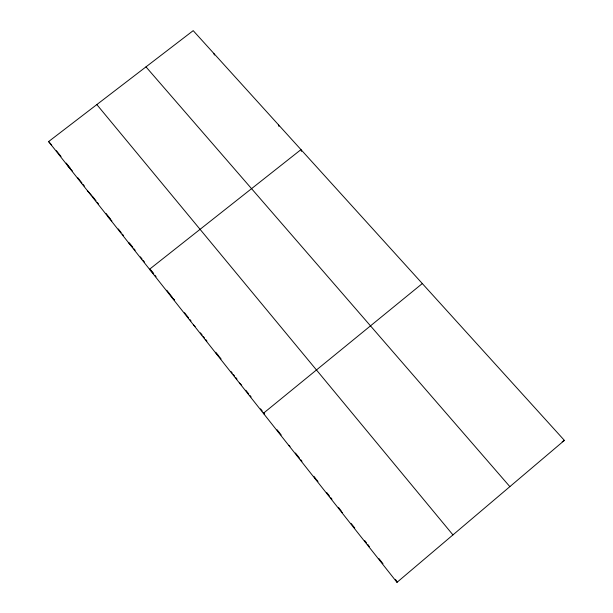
<?xml version="1.0" encoding="UTF-8"?>
<svg xmlns="http://www.w3.org/2000/svg" width="613" height="613" viewBox="0 0 613 613"><rect width="100%" height="100%" fill="white"/><g stroke="black" fill="none" stroke-linecap="round" stroke-linejoin="round"><path stroke-width="0.92" d="M396.994 582.35L564.397 440.395L193.195 30.65L48.603 141.58L396.994 582.35L397.109 581.576M422.311 283.558L263.375 413.3L264.594 414.411M562.182 441.774L564.397 440.395M368.781 546.658L369.417 546.551M341.341 511.939L342.468 512.468M314.645 478.171L316.239 479.297M288.669 445.299L290.018 446.425M239.453 383.033L241.714 385.209M216.128 353.525L218.68 356.076M193.379 324.744L195.149 326.56M171.188 296.669L174.398 300.048M128.385 242.51L132.845 247.361L129.351 242.94M107.735 216.389L111.888 220.948M87.567 190.873L91.95 195.739M67.859 165.947L72.541 171.173M48.603 141.58L51.661 145.028M145.986 66.871L509.863 486.638M96.831 104.585L452.953 534.896M56.411 150.691L61.024 156.522M66.212 163.081L70.242 168.184M77.836 177.793L81.966 183.011M83.146 184.505L84.326 185.992M92.578 196.428L96.088 200.872M97.26 202.351L98.432 203.83M106.041 213.454L110.133 218.642M118.294 228.956L121.205 232.641M122.37 234.112L123.535 235.584M134.002 248.824L135.159 250.288M140.377 256.878L142.109 259.077M143.273 260.54L144.43 262.004M150.798 270.065L153.694 273.727L149.526 269.26L300.975 149.618L301.443 151.426M154.882 275.229L156.07 276.724M166.744 290.225L172.077 296.976M173.264 298.477L174.452 299.979M184.498 312.684L188.635 317.917M189.815 319.411L191.003 320.906M200.451 332.859L202.221 335.096M203.393 336.583L204.573 338.077M205.753 339.571L206.933 341.058M215.776 352.245L218.726 355.969M219.316 356.72L221.078 358.95M231.093 371.608L232.266 373.095M233.446 374.589L234.626 376.075M235.798 377.562L236.978 379.056M245.805 390.22L248.748 393.944M249.928 395.431L251.1 396.918M260.517 408.825L262.287 411.062M263.46 412.549L264.64 414.036M277.068 429.759L281.214 435.008M295.443 452.999L299.604 458.256M300.791 459.765L301.979 461.267M313.864 476.286L315.641 478.546M316.821 480.033L317.986 481.504M326.729 492.561L329.641 496.246M330.805 497.725L331.978 499.197M338.384 507.311L341.303 510.997M351.257 523.579L354.766 528.031M364.727 540.62L366.49 542.842M367.654 544.329L368.827 545.808M378.842 558.474L382.972 563.692M395.347 579.339L396.519 580.833M213.776 53.369L214.42 55.04M278.409 124.715L278.907 126.378"/></g></svg>
